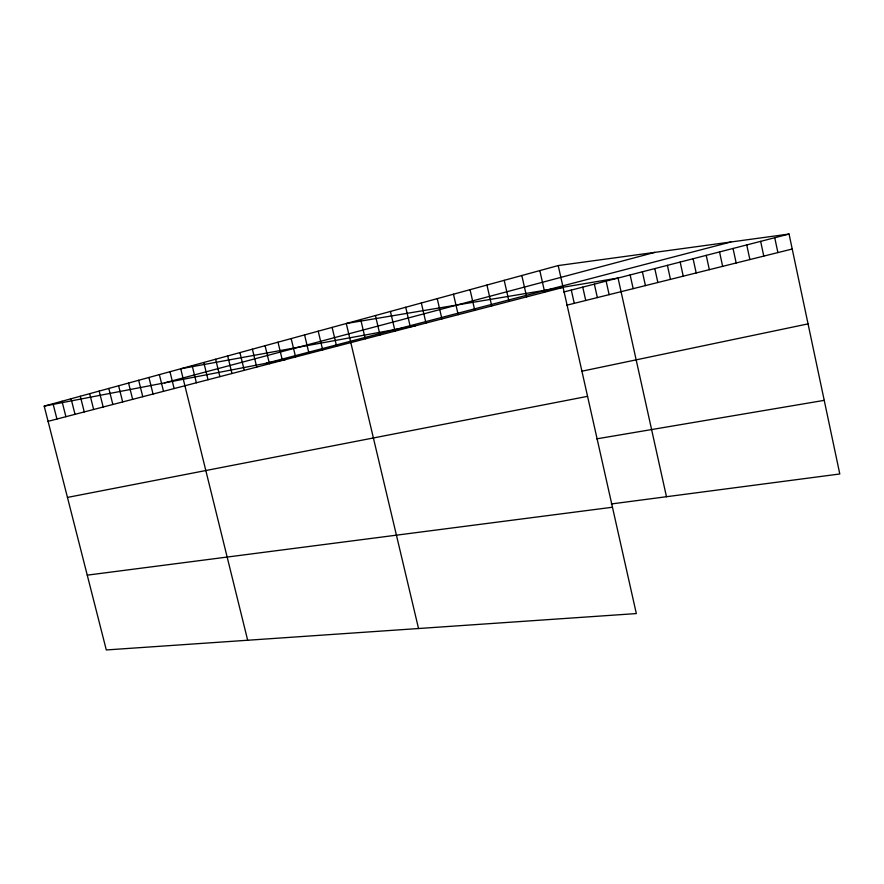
<?xml version="1.0" encoding="UTF-8"?>
<svg xmlns="http://www.w3.org/2000/svg" width="884" height="884" viewBox="0 0 884 884"><rect width="100%" height="100%" fill="white"/><g stroke="black" fill="none" stroke-linecap="round" stroke-linejoin="round"><path stroke-width="1.33" d="M558.202 265.565L636.336 613.573L106.301 649.95L44.2 406.11L558.202 265.565L789.058 234.05L839.8 473.979L611.341 503.957M164.512 382.882L654.834 252.371M266.338 363.225L730.869 241.995M48.079 421.337L563.108 287.399M563.749 292.018L789.058 234.05M566.721 305.223L792.219 249.012M581.55 371.28L808.053 323.876M67.449 497.427L587.562 396.341M44.2 406.11L286.361 359.368M415.469 325.787L180.723 368.783L247.675 640.248M596.722 438.851L824.231 400.353M87.251 575.153L612.468 507.239M53.029 403.701L56.93 419.027M80.3 396.242L84.256 411.922M71.074 398.761L75.018 414.331M61.99 401.248L65.902 416.696M118.622 385.767L122.666 401.933M108.82 388.441L112.843 404.485M99.174 391.082L103.174 407.005M89.671 393.678L93.649 409.48M148.943 377.479L153.054 394.032M138.678 380.286L142.766 396.706M128.567 383.048L132.644 399.347M169.96 371.722L174.126 388.551M159.363 374.617L163.507 391.314M203.795 362.473L208.027 379.733M192.16 365.656L196.37 382.772M227.674 355.943L231.962 373.512M215.63 359.236L219.895 376.65M265.089 345.71L269.454 363.766M252.393 349.18L256.736 367.07M239.929 352.594L244.238 370.319M291.168 338.583L295.587 356.97M278.007 342.185L282.405 360.396M318.218 331.191L322.682 349.92M304.571 334.914L309.013 353.478M418.541 628.524L346.285 323.511L618.049 278.04L666.47 496.72M332.119 327.389L336.616 346.296M375.435 315.544L380.009 335.014M360.716 319.566L365.269 338.848M405.723 307.256L410.364 327.124M390.43 311.444L395.037 331.102M437.237 298.637L441.923 318.914M421.325 302.991L425.989 323.058M470.034 289.676L474.785 310.372M453.47 294.206L458.188 314.682M504.189 280.327L509.007 301.466M486.94 285.046L491.714 305.963M539.815 270.592L544.688 292.184M521.814 275.51L526.654 296.88M571.296 290.074L574.269 303.334M606.126 281.112L609.131 294.648M594.357 284.14L597.352 297.588M582.755 287.123L585.738 300.483M630.137 274.935L633.165 288.659M654.801 268.592L657.862 282.504M642.392 271.786L645.431 285.598M693.1 258.736L696.194 272.946M680.161 262.062L683.233 276.184M667.398 265.344L670.459 279.366M719.543 251.929L722.648 266.36M706.228 255.354L709.333 269.675M746.748 244.934L749.875 259.565M733.046 248.459L736.173 262.99M774.749 237.73L777.898 252.581M760.649 241.354L763.787 256.106"/></g></svg>
